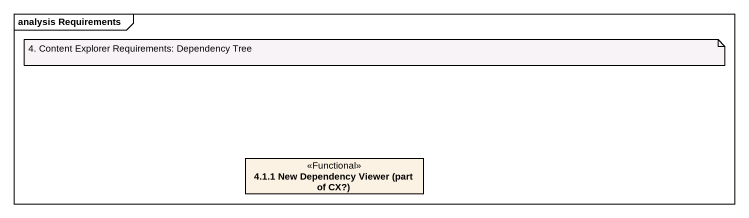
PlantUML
@startuml
mainframe analysis Requirements
hide circle
hide empty members
class "4.1.1 New Dependency Viewer (part of CX?)" as r4_1_1_New_Dependency_Viewer <<Functional>>
note as N1
  4. Content Explorer Requirements: Dependency Tree
end note
@enduml
